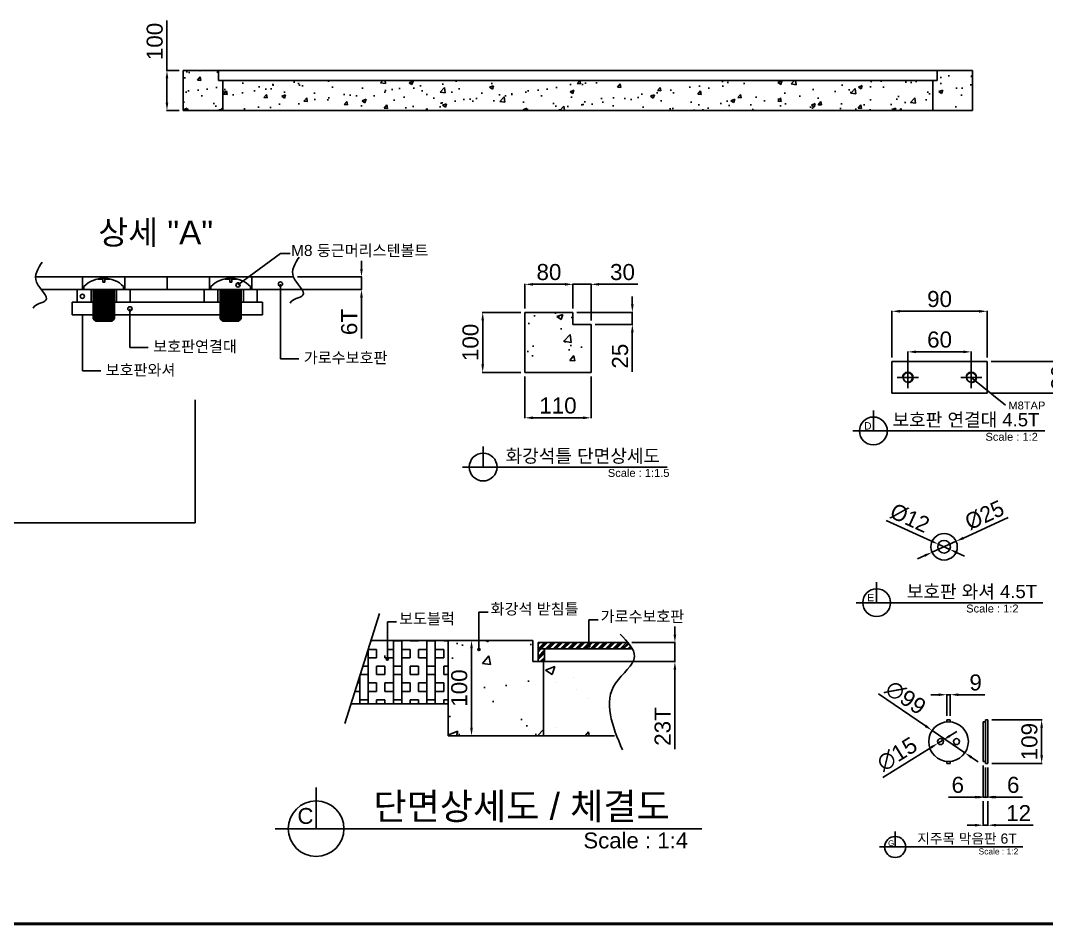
# Model space of a CAD drawing. Header units: millimetres. Extents: x 12320 to 18840, y -49763 to -45153.
# Drawn here: x 14993 to 17553, y -49612 to -47354 of the extents above; entities that cross this region are included whole.
import ezdxf
from ezdxf.enums import TextEntityAlignment as Align

# ---------------------------------------------------------------- set-up
doc = ezdxf.new("R2010")
doc.units = ezdxf.units.MM
doc.layers.add('LAYOUT', color=7, linetype='Continuous')
doc.layers.add('TEXT', color=7, linetype='Continuous')
doc.styles.get("Standard").update_dxf_attribs({"font": 'arial.ttf'})
doc.dimstyles.new('ISO-25', dxfattribs={"dimtxt": 40, "dimasz": 20, "dimexe": 1.25, "dimexo": 10, "dimgap": 10, "dimtad": 1, "dimdec": 0, "dimtxsty": 'Standard', "dimcen": 2.5, "dimclrd": 3, "dimclre": 3, "dimclrt": 3, "dimadec": 0, "dimazin": 0, "dimtfac": 1, "dimtdec": 0, "dimtmove": 0, "dimatfit": 3, "dimfxl": 0, "dimarcsym": 0})
pattern_1 = [(50, (2935.39, -49436.316), (100.20157, -8.7665), [10.4775, -115.2525]), (355, (2935.39, -49436.32), (-19.3839, 105.0813), [8.382, -92.2023]), (100.45144, (2943.74, -49437.05), (80.8177, 96.31476), [8.9045, -97.9496]), (46.1842, (2935.39, -49408.38), (149.0935, -23.1233), [15.7162, -172.8787]), (96.6356, (2947.82, -49410.3), (130.5723, 136.0844), [13.3568, -146.9246]), (351.1842, (2935.4, -49408.38), (130.5723, 136.0844), [12.573, -138.3029]), (21, (2949.36, -49415.36), (83.3879, -56.24586), [10.4775, -115.2525]), (326, (2949.36, -49415.36), (33.9911, 101.3034), [8.382, -92.202]), (71.45144, (2956.31, -49420.05), (117.379, 45.0575), [8.9045, -97.9495]), (37.5, (2935.393, -49436.316), (1.69873, 46.50527), [0, -91.0844, 0, -93.599, 0, -92.55125]), (7.5, (2935.393, -49436.316), (36.75081, 55.09932), [0, -53.3654, 0, -88.9889, 0, -35.27425]), (327.5, (2904.24, -49436.316), (74.57483, -3.15081), [0, -34.925, 0, -108.966, 0, -144.5895]), (317.5, (2890.27, -49436.316), (81.47105, 13.98457), [0, -45.4025, 0, -72.3646, 0, -102.6795])]

# ---------------------------------------------------------------- blocks, each defined once
blk = doc.blocks.new('*D11')
at = {"color": 3, "lineweight": -2, "transparency": 16777216}
for p, q in [((17167.7, -48194.6), (17167.7, -48077.9)), ((17187.7, -48079.2), (17385.3, -48079.2)), ((17405.3, -48194.6), (17405.3, -48077.9))]:
    blk.add_line(p, q, dxfattribs=at)
at = {"color": 3, "transparency": 16777216}
for points in [[(17187.7, -48075.9), (17187.7, -48082.5), (17167.7, -48079.2)], [(17385.3, -48075.9), (17385.3, -48082.5), (17405.3, -48079.2)]]:
    blk.add_solid(points, dxfattribs=at)
at = {"layer": 'Defpoints', "color": 0, "transparency": 16777216}
for p in [(17405.3, -48079.2), (17167.7, -48204.6), (17405.3, -48204.6)]:
    blk.add_point(p, dxfattribs=at)
at = {"color": 3, "transparency": 16777216, "insert": (17286.5, -48048.8), "char_height": 40, "attachment_point": 5}
blk.add_mtext('90', dxfattribs=at)
blk = doc.blocks.new('*D12')
at = {"color": 3, "lineweight": -2, "transparency": 16777216}
for p, q in [((17415.3, -48204.6), (17617.2, -48204.6)), ((17616, -48263.8), (17616, -48224.6)), ((17415.3, -48283.8), (17617.2, -48283.8))]:
    blk.add_line(p, q, dxfattribs=at)
at = {"color": 3, "transparency": 16777216}
for points in [[(17612.6, -48224.6), (17619.3, -48224.6), (17616, -48204.6)], [(17612.6, -48263.8), (17619.3, -48263.8), (17616, -48283.8)]]:
    blk.add_solid(points, dxfattribs=at)
at = {"layer": 'Defpoints', "color": 0, "transparency": 16777216}
for p in [(17405.3, -48204.6), (17616, -48204.6), (17405.3, -48283.8)]:
    blk.add_point(p, dxfattribs=at)
at = {"color": 3, "transparency": 16777216, "insert": (17585.5, -48244.2), "char_height": 40, "attachment_point": 5, "rotation": 90}
blk.add_mtext('30', dxfattribs=at)
blk = doc.blocks.new('*D13')
at = {"color": 3, "lineweight": -2, "transparency": 16777216}
for p, q in [((17458.1, -48593.8), (17346, -48644.9)), ((17267.7, -48680.5), (17327.8, -48653.1)), ((17249.5, -48688.8), (17231.3, -48697.1))]:
    blk.add_line(p, q, dxfattribs=at)
at = {"color": 3, "transparency": 16777216}
for points in [[(17344.6, -48641.8), (17347.4, -48647.9), (17327.8, -48653.1)], [(17248.1, -48685.8), (17250.9, -48691.8), (17267.7, -48680.5)]]:
    blk.add_solid(points, dxfattribs=at)
at = {"layer": 'Defpoints', "color": 0, "transparency": 16777216}
for p in [(17327.8, -48653.1), (17267.7, -48680.5)]:
    blk.add_point(p, dxfattribs=at)
at = {"color": 3, "transparency": 16777216, "insert": (17398.7, -48587.9), "char_height": 40, "attachment_point": 5, "rotation": 24.4839}
blk.add_mtext('{\\fMS PGothic|b0|i0|c129|p34;%%C25}', dxfattribs=at)
blk = doc.blocks.new('*D14')
at = {"color": 3, "lineweight": -2, "transparency": 16777216}
for p, q in [((17152.9, -48601.3), (17265.1, -48652.1)), ((17312.2, -48673.4), (17283.3, -48660.3)), ((17330.4, -48681.6), (17348.6, -48689.8))]:
    blk.add_line(p, q, dxfattribs=at)
at = {"color": 3, "transparency": 16777216}
for points in [[(17266.5, -48649), (17263.7, -48655.1), (17283.3, -48660.3)], [(17331.8, -48678.6), (17329, -48684.6), (17312.2, -48673.4)]]:
    blk.add_solid(points, dxfattribs=at)
at = {"layer": 'Defpoints', "color": 0, "transparency": 16777216}
for p in [(17283.3, -48660.3), (17312.2, -48673.4)]:
    blk.add_point(p, dxfattribs=at)
at = {"color": 3, "transparency": 16777216, "insert": (17212.2, -48595.2), "char_height": 40, "attachment_point": 5, "rotation": 335.6577}
blk.add_mtext('{\\fMS PGothic|b0|i0|c129|p34;%%C12}', dxfattribs=at)
blk = doc.blocks.new('*D15')
at = {"color": 3, "lineweight": -2, "transparency": 16777216}
for p, q in [((17207.3, -48234.2), (17207.3, -48179.2)), ((17227.3, -48180.4), (17345.7, -48180.4)), ((17365.7, -48234.2), (17365.7, -48179.2))]:
    blk.add_line(p, q, dxfattribs=at)
at = {"color": 3, "transparency": 16777216}
for points in [[(17227.3, -48177.1), (17227.3, -48183.8), (17207.3, -48180.4)], [(17345.7, -48177.1), (17345.7, -48183.8), (17365.7, -48180.4)]]:
    blk.add_solid(points, dxfattribs=at)
at = {"layer": 'Defpoints', "color": 0, "transparency": 16777216}
for p in [(17365.7, -48180.4), (17207.3, -48244.2), (17365.7, -48244.2)]:
    blk.add_point(p, dxfattribs=at)
at = {"color": 3, "transparency": 16777216, "insert": (17286.5, -48150), "char_height": 40, "attachment_point": 5}
blk.add_mtext('60', dxfattribs=at)
blk = doc.blocks.new('A$C36924EFD')
for p, q in [((0, 45), (0, -45)), ((0, 45), (6, 45)), ((6, -45), (6, 45)), ((0, -45), (6, -45))]:
    blk.add_line(p, q)
blk = doc.blocks.new('*D41')
at = {"color": 3, "lineweight": -2, "transparency": 16777216}
for p, q in [((15843.6, -47973.3), (15843.6, -47953.3)), ((15683.9, -47993.3), (15844.9, -47993.3)), ((15843.6, -47993.3), (15843.6, -48025)), ((15683.9, -48025), (15844.9, -48025)), ((15843.6, -48045), (15843.6, -48147))]:
    blk.add_line(p, q, dxfattribs=at)
at = {"color": 3, "transparency": 16777216}
for points in [[(15840.3, -47973.3), (15847, -47973.3), (15843.6, -47993.3)], [(15847, -48045), (15840.3, -48045), (15843.6, -48025)]]:
    blk.add_solid(points, dxfattribs=at)
at = {"layer": 'Defpoints', "color": 0, "transparency": 16777216}
for p in [(15673.9, -47993.3), (15673.9, -48025), (15843.6, -48025)]:
    blk.add_point(p, dxfattribs=at)
at = {"color": 3, "transparency": 16777216, "insert": (15813.2, -48106), "char_height": 40, "attachment_point": 5, "rotation": 90}
blk.add_mtext('6T', dxfattribs=at)
blk = doc.blocks.new('A$C5731754A')
at = {"color": 1}
for p, q in [((-11.2, 19.7), (-11.2, 20.5)), ((-1.9, 19.7), (-11.2, 19.7)), ((-1.9, 19.7), (-1.9, 14.1)), ((1.9, 19.7), (1.9, 14.1)), ((1.9, 19.7), (11.2, 19.7)), ((11.2, 19.7), (11.2, 20.5)), ((-37.5, 0), (-37.5, 5.7)), ((-37.5, 0), (37.5, 0)), ((-20, 0), (-20, -55)), ((-20, 0), (20, 0)), ((-1.9, 14.1), (1.9, 14.1)), ((20, -55), (20, 0)), ((37.5, 0), (37.5, 5.7)), ((-20, -2.5), (20, -2.5)), ((-20, -5), (20, -5)), ((-20, -7.5), (20, -7.5)), ((-20, -7.5), (20, -7.5)), ((-20, -10), (20, -10)), ((-20, -12.5), (20, -12.5)), ((-20, -12.5), (20, -12.5)), ((-20, -15), (20, -15)), ((-20, -17.5), (20, -17.5)), ((-20, -17.5), (20, -17.5)), ((-20, -20), (20, -20)), ((-20, -22.5), (20, -22.5)), ((-20, -22.5), (20, -22.5)), ((-20, -25), (20, -25)), ((-20, -27.5), (20, -27.5)), ((-20, -27.5), (20, -27.5)), ((-20, -30), (20, -30)), ((-20, -32.5), (20, -32.5)), ((-20, -35), (20, -35)), ((-20, -37.5), (20, -37.5)), ((-20, -40), (20, -40)), ((-20, -42.5), (20, -42.5)), ((-20, -45), (20, -45)), ((-20, -47.5), (20, -47.5)), ((-20, -50), (20, -50)), ((-20, -52.5), (20, -52.5)), ((-15, -60), (-20, -55)), ((-20, -55), (20, -55)), ((-17.5, -57.5), (17.5, -57.5)), ((20, -55), (15, -60)), ((-15, -60), (15, -60))]:
    blk.add_line(p, q, dxfattribs=at)
blk.add_arc((0, -30.4), 52, 43.8928, 136.1072, dxfattribs=at)
blk = doc.blocks.new('*D35')
at = {"color": 3, "lineweight": -2, "transparency": 16777216}
for p, q in [((16625.9, -48885.8), (16625.9, -48865.8)), ((16518.6, -48905.8), (16627.1, -48905.8)), ((16625.9, -48953.3), (16625.9, -48905.8)), ((16529.3, -48953.3), (16627.1, -48953.3)), ((16625.9, -48973.3), (16625.9, -49171.9))]:
    blk.add_line(p, q, dxfattribs=at)
at = {"color": 3, "transparency": 16777216}
for points in [[(16622.5, -48885.8), (16629.2, -48885.8), (16625.9, -48905.8)], [(16629.2, -48973.3), (16622.5, -48973.3), (16625.9, -48953.3)]]:
    blk.add_solid(points, dxfattribs=at)
at = {"layer": 'Defpoints', "color": 0, "transparency": 16777216}
for p in [(16508.6, -48905.8), (16625.9, -48905.8), (16519.3, -48953.3)]:
    blk.add_point(p, dxfattribs=at)
at = {"color": 3, "transparency": 16777216, "insert": (16595.4, -49115.2), "char_height": 40, "attachment_point": 5, "rotation": 90}
blk.add_mtext('23T', dxfattribs=at)
blk = doc.blocks.new('*D16')
at = {"color": 3, "lineweight": -2, "transparency": 16777216}
for p, q in [((16070.2, -48900.5), (16119.5, -48900.5)), ((16118.3, -49118.1), (16118.3, -48920.5)), ((16070.2, -49138.1), (16119.5, -49138.1))]:
    blk.add_line(p, q, dxfattribs=at)
at = {"color": 3, "transparency": 16777216}
for points in [[(16114.9, -48920.5), (16121.6, -48920.5), (16118.3, -48900.5)], [(16114.9, -49118.1), (16121.6, -49118.1), (16118.3, -49138.1)]]:
    blk.add_solid(points, dxfattribs=at)
at = {"layer": 'Defpoints', "color": 0, "transparency": 16777216}
for p in [(16060.2, -48900.5), (16118.3, -48900.5), (16060.2, -49138.1)]:
    blk.add_point(p, dxfattribs=at)
at = {"color": 3, "transparency": 16777216, "insert": (16087.8, -49019.3), "char_height": 40, "attachment_point": 5, "rotation": 90}
blk.add_mtext('100', dxfattribs=at)
blk = doc.blocks.new('*D21')
at = {"color": 3, "lineweight": -2, "transparency": 16777216}
for p, q in [((15358.1, -47478.3), (15358.1, -47353.8)), ((15388.5, -47478.3), (15356.9, -47478.3)), ((15358.1, -47558.3), (15358.1, -47498.3)), ((15388.5, -47578.3), (15356.9, -47578.3))]:
    blk.add_line(p, q, dxfattribs=at)
at = {"color": 3, "transparency": 16777216}
for points in [[(15354.8, -47498.3), (15361.5, -47498.3), (15358.1, -47478.3)], [(15354.8, -47558.3), (15361.5, -47558.3), (15358.1, -47578.3)]]:
    blk.add_solid(points, dxfattribs=at)
at = {"layer": 'Defpoints', "color": 0, "transparency": 16777216}
for p in [(15358.1, -47478.3), (15398.5, -47478.3), (15398.5, -47578.3)]:
    blk.add_point(p, dxfattribs=at)
at = {"color": 3, "transparency": 16777216, "insert": (15327.7, -47406), "char_height": 40, "attachment_point": 5, "rotation": 90}
blk.add_mtext('100', dxfattribs=at)
blk = doc.blocks.new('*D24')
at = {"color": 3, "lineweight": -2, "transparency": 16777216}
for p, q in [((16880.3, -24788.6), (16997.3, -24868.4)), ((17095.6, -24935.4), (17013.8, -24879.6)), ((17112.1, -24946.7), (17128.6, -24958))]:
    blk.add_line(p, q, dxfattribs=at)
at = {"color": 3, "transparency": 16777216}
for points in [[(16999.2, -24865.6), (16995.4, -24871.1), (17013.8, -24879.6)], [(17114, -24944), (17110.2, -24949.5), (17095.6, -24935.4)]]:
    blk.add_solid(points, dxfattribs=at)
at = {"layer": 'Defpoints', "color": 0, "transparency": 16777216}
for p in [(17013.8, -24879.6), (17095.6, -24935.4)]:
    blk.add_point(p, dxfattribs=at)
at = {"color": 3, "transparency": 16777216, "insert": (16947.7, -24797.7), "char_height": 40, "attachment_point": 5, "rotation": 325.6971}
blk.add_mtext('∅99', dxfattribs=at)
blk = doc.blocks.new('*D25')
at = {"color": 3, "lineweight": -2, "transparency": 16777216}
for p, q in [((17058.1, -24893.1), (17075.1, -24882.5)), ((17041.1, -24903.6), (17028.3, -24911.5)), ((16890.7, -24996.7), (17011.3, -24922))]:
    blk.add_line(p, q, dxfattribs=at)
at = {"color": 3, "transparency": 16777216}
for points in [[(17056.3, -24890.2), (17059.8, -24895.9), (17041.1, -24903.6)], [(17009.6, -24919.2), (17013.1, -24924.8), (17028.3, -24911.5)]]:
    blk.add_solid(points, dxfattribs=at)
at = {"layer": 'Defpoints', "color": 0, "transparency": 16777216}
for p in [(17028.3, -24911.5), (17041.1, -24903.6)]:
    blk.add_point(p, dxfattribs=at)
at = {"color": 3, "transparency": 16777216, "insert": (16926.5, -24938.8), "char_height": 40, "attachment_point": 5, "rotation": 31.7725}
blk.add_mtext('∅15', dxfattribs=at)
blk = doc.blocks.new('*D26')
at = {"color": 3, "lineweight": -2, "transparency": 16777216}
for p, q in [((17030.2, -24790.5), (17010.2, -24790.5)), ((17050.2, -24843), (17050.2, -24789.2)), ((17050.2, -24790.5), (17059.2, -24790.5)), ((17059.2, -24843), (17059.2, -24789.2)), ((17079.2, -24790.5), (17145.5, -24790.5))]:
    blk.add_line(p, q, dxfattribs=at)
at = {"color": 3, "transparency": 16777216}
for points in [[(17030.2, -24787.2), (17030.2, -24793.8), (17050.2, -24790.5)], [(17079.2, -24787.2), (17079.2, -24793.8), (17059.2, -24790.5)]]:
    blk.add_solid(points, dxfattribs=at)
at = {"layer": 'Defpoints', "color": 0, "transparency": 16777216}
for p in [(17059.2, -24790.5), (17050.2, -24853), (17059.2, -24853)]:
    blk.add_point(p, dxfattribs=at)
at = {"color": 3, "transparency": 16777216, "insert": (17122.4, -24760.1), "char_height": 40, "attachment_point": 5}
blk.add_mtext('9', dxfattribs=at)
blk = doc.blocks.new('*D27')
at = {"color": 3, "lineweight": -2, "transparency": 16777216}
for p, q in [((17163.1, -24853), (17288.5, -24853)), ((17287.2, -24873), (17287.2, -24942)), ((17163.1, -24962), (17288.5, -24962))]:
    blk.add_line(p, q, dxfattribs=at)
at = {"color": 3, "transparency": 16777216}
for points in [[(17283.9, -24873), (17290.5, -24873), (17287.2, -24853)], [(17283.9, -24942), (17290.5, -24942), (17287.2, -24962)]]:
    blk.add_solid(points, dxfattribs=at)
at = {"layer": 'Defpoints', "color": 0, "transparency": 16777216}
for p in [(17153.1, -24853), (17153.1, -24962), (17287.2, -24962)]:
    blk.add_point(p, dxfattribs=at)
at = {"color": 3, "transparency": 16777216, "insert": (17256.8, -24907.5), "char_height": 40, "attachment_point": 5, "rotation": 90}
blk.add_mtext('109', dxfattribs=at)
blk = doc.blocks.new('*D28')
at = {"color": 3, "lineweight": -2, "transparency": 16777216}
for p, q in [((17147.1, -24972), (17147.1, -25047.3)), ((17153.1, -24972), (17153.1, -25047.3)), ((17127.1, -25046), (17107.1, -25046)), ((17147.1, -25046), (17153.1, -25046)), ((17173.1, -25046), (17239.5, -25046))]:
    blk.add_line(p, q, dxfattribs=at)
at = {"color": 3, "transparency": 16777216}
for points in [[(17127.1, -25042.7), (17127.1, -25049.3), (17147.1, -25046)], [(17173.1, -25042.7), (17173.1, -25049.3), (17153.1, -25046)]]:
    blk.add_solid(points, dxfattribs=at)
at = {"layer": 'Defpoints', "color": 0, "transparency": 16777216}
for p in [(17147.1, -24962), (17153.1, -24962), (17153.1, -25046)]:
    blk.add_point(p, dxfattribs=at)
at = {"color": 3, "transparency": 16777216, "insert": (17216.3, -25015.6), "char_height": 40, "attachment_point": 5}
blk.add_mtext('6', dxfattribs=at)
blk = doc.blocks.new('*D29')
at = {"color": 3, "lineweight": -2, "transparency": 16777216}
for p, q in [((17141.1, -24967), (17141.1, -25047.3)), ((17147.1, -24972), (17147.1, -25047.3)), ((17121.1, -25046), (17054.7, -25046)), ((17147.1, -25046), (17141.1, -25046)), ((17167.1, -25046), (17187.1, -25046))]:
    blk.add_line(p, q, dxfattribs=at)
at = {"color": 3, "transparency": 16777216}
for points in [[(17121.1, -25042.7), (17121.1, -25049.3), (17141.1, -25046)], [(17167.1, -25042.7), (17167.1, -25049.3), (17147.1, -25046)]]:
    blk.add_solid(points, dxfattribs=at)
at = {"layer": 'Defpoints', "color": 0, "transparency": 16777216}
for p in [(17141.1, -24957), (17147.1, -24962), (17141.1, -25046)]:
    blk.add_point(p, dxfattribs=at)
at = {"color": 3, "transparency": 16777216, "insert": (17077.9, -25015.6), "char_height": 40, "attachment_point": 5}
blk.add_mtext('6', dxfattribs=at)
blk = doc.blocks.new('*D30')
at = {"color": 3, "lineweight": -2, "transparency": 16777216}
for p, q in [((17141.1, -25056), (17141.1, -25117.3)), ((17153.1, -25056), (17153.1, -25117.3)), ((17121.1, -25116), (17101.1, -25116)), ((17141.1, -25116), (17153.1, -25116)), ((17173.1, -25116), (17266.2, -25116))]:
    blk.add_line(p, q, dxfattribs=at)
at = {"color": 3, "transparency": 16777216}
for points in [[(17121.1, -25112.7), (17121.1, -25119.3), (17141.1, -25116)], [(17173.1, -25112.7), (17173.1, -25119.3), (17153.1, -25116)]]:
    blk.add_solid(points, dxfattribs=at)
at = {"layer": 'Defpoints', "color": 0, "transparency": 16777216}
for p in [(17141.1, -25046), (17153.1, -25046), (17153.1, -25116)]:
    blk.add_point(p, dxfattribs=at)
at = {"color": 3, "transparency": 16777216, "insert": (17229.7, -25085.9), "char_height": 40, "attachment_point": 5}
blk.add_mtext('12', dxfattribs=at)
blk = doc.blocks.new('*D36')
at = {"color": 3, "lineweight": -2, "transparency": 16777216}
for p, q in [((-175, 264.3), (-271.6, 264.3)), ((-270.3, 134.3), (-270.3, 244.3)), ((-175, 114.3), (-271.6, 114.3))]:
    blk.add_line(p, q, dxfattribs=at)
at = {"color": 3, "transparency": 16777216}
for points in [[(-267, 244.3), (-273.6, 244.3), (-270.3, 264.3)], [(-273.6, 134.3), (-267, 134.3), (-270.3, 114.3)]]:
    blk.add_solid(points, dxfattribs=at)
at = {"layer": 'Defpoints', "color": 0, "transparency": 16777216}
for p in [(-270.3, 264.3), (-165, 264.3), (-165, 114.3)]:
    blk.add_point(p, dxfattribs=at)
at = {"color": 3, "transparency": 16777216, "insert": (-300.7, 189.3), "char_height": 40, "attachment_point": 5, "rotation": 90}
blk.add_mtext('100', dxfattribs=at)
blk = doc.blocks.new('*D37')
at = {"color": 3, "lineweight": -2, "transparency": 16777216}
for p, q in [((-165, 104.3), (-165, 0)), ((0, 104.3), (0, 0)), ((-145, 1.2), (-20, 1.2))]:
    blk.add_line(p, q, dxfattribs=at)
at = {"color": 3, "transparency": 16777216}
for points in [[(-145, 4.6), (-145, -2.1), (-165, 1.2)], [(-20, -2.1), (-20, 4.6), (0, 1.2)]]:
    blk.add_solid(points, dxfattribs=at)
at = {"layer": 'Defpoints', "color": 0, "transparency": 16777216}
for p in [(-165, 114.3), (0, 114.3), (0, 1.2)]:
    blk.add_point(p, dxfattribs=at)
at = {"color": 3, "transparency": 16777216, "insert": (-82.5, 31.7), "char_height": 40, "attachment_point": 5}
blk.add_mtext('110', dxfattribs=at)
blk = doc.blocks.new('*D38')
at = {"color": 3, "lineweight": -2, "transparency": 16777216}
for p, q in [((-165, 274.3), (-165, 335.5)), ((-145, 334.3), (-65, 334.3)), ((-45, 274.3), (-45, 335.5))]:
    blk.add_line(p, q, dxfattribs=at)
at = {"color": 3, "transparency": 16777216}
for points in [[(-145, 337.6), (-145, 330.9), (-165, 334.3)], [(-65, 330.9), (-65, 337.6), (-45, 334.3)]]:
    blk.add_solid(points, dxfattribs=at)
at = {"layer": 'Defpoints', "color": 0, "transparency": 16777216}
for p in [(-45, 334.3), (-165, 264.3), (-45, 264.3)]:
    blk.add_point(p, dxfattribs=at)
at = {"color": 3, "transparency": 16777216, "insert": (-105, 364.7), "char_height": 40, "attachment_point": 5}
blk.add_mtext('80', dxfattribs=at)
blk = doc.blocks.new('*D39')
at = {"color": 3, "lineweight": -2, "transparency": 16777216}
for p, q in [((-65, 334.3), (-85, 334.3)), ((-45, 274.3), (-45, 335.5)), ((-45, 334.3), (0, 334.3)), ((0, 244.3), (0, 335.5)), ((20, 334.3), (117.1, 334.3))]:
    blk.add_line(p, q, dxfattribs=at)
at = {"color": 3, "transparency": 16777216}
for points in [[(-65, 330.9), (-65, 337.6), (-45, 334.3)], [(20, 337.6), (20, 330.9), (0, 334.3)]]:
    blk.add_solid(points, dxfattribs=at)
at = {"layer": 'Defpoints', "color": 0, "transparency": 16777216}
for p in [(0, 334.3), (-45, 264.3), (0, 234.3)]:
    blk.add_point(p, dxfattribs=at)
at = {"color": 3, "transparency": 16777216, "insert": (78.6, 364.7), "char_height": 40, "attachment_point": 5}
blk.add_mtext('30', dxfattribs=at)
blk = doc.blocks.new('*D40')
at = {"color": 3, "lineweight": -2, "transparency": 16777216}
for p, q in [((103.1, 284.3), (103.1, 304.3)), ((-35, 264.3), (104.4, 264.3)), ((103.1, 264.3), (103.1, 234.3)), ((10, 234.3), (104.4, 234.3)), ((103.1, 214.3), (103.1, 116))]:
    blk.add_line(p, q, dxfattribs=at)
at = {"color": 3, "transparency": 16777216}
for points in [[(99.8, 284.3), (106.5, 284.3), (103.1, 264.3)], [(106.5, 214.3), (99.8, 214.3), (103.1, 234.3)]]:
    blk.add_solid(points, dxfattribs=at)
at = {"layer": 'Defpoints', "color": 0, "transparency": 16777216}
for p in [(-45, 264.3), (0, 234.3), (103.1, 234.3)]:
    blk.add_point(p, dxfattribs=at)
at = {"color": 3, "transparency": 16777216, "insert": (72.7, 155.1), "char_height": 40, "attachment_point": 5, "rotation": 90}
blk.add_mtext('25', dxfattribs=at)
blk = doc.blocks.new('A$C2C0F6B7D')
for p, q in [((0, 109), (-9, 109)), ((-9, 103.8), (-9, 109)), ((0, 103.8), (0, 109)), ((81.9, 104), (87.9, 104)), ((81.9, 104), (81.9, 5)), ((87.9, 109), (93.9, 109)), ((87.9, 109), (87.9, 0)), ((93.9, 109), (93.9, 0)), ((-9, 0), (-9, 5.2)), ((0, 0), (-9, 0)), ((0, 0), (0, 5.2)), ((81.9, 5), (87.9, 5)), ((87.9, 0), (93.9, 0)), ((-137.7, -208.4), (-137.7, -169.6)), ((181.4, -208.4), (-176.5, -208.4))]:
    blk.add_line(p, q)
for centre, radius in [((-4.5, 54.5), 49.5), ((-24.5, 54.5), 7.5), ((15.5, 54.5), 7.5), ((-137.7, -208.4), 26.3)]:
    blk.add_circle(centre, radius)
blk.add_text('G', height=14).set_placement((-155.4, -205.8))
at = {"layer": 'TEXT'}
blk.add_text('지주목 막음판 6T', height=25, dxfattribs=at).set_placement((41.8, -199.8), align=Align.CENTER)
blk.add_text('Scale : 1:2', height=15, dxfattribs=at).set_placement((70.6, -227))
for p1, p2, picture, middle in [((36.4, 26.6), (-45.4, 82.4), '*D24', (-111.5, 164.3)), ((-18.1, 58.4), (-30.9, 50.6), '*D25', (-132.7, 23.3))]:
    dim = blk.add_diameter_dim_2p(p1=p1, p2=p2, dimstyle='ISO-25')
    dim.commit()
    dim.dimension.update_dxf_attribs({"geometry": picture, "text_midpoint": middle, "insert": (-17059.2, 24962)})
for base, p1, p2, picture, middle in [((0, 171.5), (-9, 109), (0, 109), '*D26', (63.2, 202)), ((81.9, -84), (87.9, 0), (81.9, 5), '*D29', (18.7, -53.5)), ((93.9, -84), (87.9, 0), (93.9, 0), '*D28', (157.1, -53.5)), ((93.9, -154), (81.9, -84), (93.9, -84), '*D30', (170.5, -123.9))]:
    dim = blk.add_linear_dim(base=base, p1=p1, p2=p2, dimstyle='ISO-25')
    dim.commit()
    dim.dimension.update_dxf_attribs({"geometry": picture, "text_midpoint": middle, "insert": (-17059.2, 24962)})
dim = blk.add_linear_dim(base=(228, 0), p1=(93.9, 109), p2=(93.9, 0), angle=90, dimstyle='ISO-25')
dim.commit()
dim.dimension.update_dxf_attribs({"geometry": '*D27', "text_midpoint": (197.6, 54.5), "insert": (-17059.2, 24962)})
blk = doc.blocks.new('A$C57602617')
h = blk.add_hatch()
h.set_pattern_fill('AR-CONC', color=256, scale=0.825)
h.set_pattern_definition([(50, (-20131.66, -2672.8), (150.30235, -13.14975), [15.7163, -172.8787]), (355, (-20131.66, -2672.8), (-29.0758, 157.6219), [12.573, -138.3035]), (100.45144, (-20119.13, -2673.9), (121.2265, 144.4721), [13.3568, -146.9245]), (46.1842, (-20131.66, -2630.9), (223.6402, -34.685), [23.5744, -259.318]), (96.6356, (-20113.02, -2633.78), (195.8584, 204.1266), [20.0351, -220.387]), (351.1842, (-20131.66, -2630.9), (195.8584, 204.1266), [18.8595, -207.4543]), (21, (-20110.7, -2641.37), (125.0819, -84.3688), [15.7163, -172.8787]), (326, (-20110.7, -2641.37), (50.9867, 151.9551), [12.573, -138.303]), (71.45144, (-20100.28, -2648.4), (176.0685, 67.5863), [13.3568, -146.9242]), (37.5, (-20131.66, -2672.803), (2.5481, 69.7579), [0, -136.6266, 0, -140.3985, 0, -138.82688]), (7.5, (-20131.66, -2672.8), (55.12622, 82.64897), [0, -80.0481, 0, -133.48335, 0, -52.91137]), (327.5, (-20178.39, -2672.803), (111.86224, -4.72621), [0, -52.3875, 0, -163.449, 0, -216.88425]), (317.5, (-20199.34, -2672.8), (122.20657, 20.97686), [0, -68.10375, 0, -108.5469, 0, -154.01925])])
h.paths.add_polyline_path([(-16.5, 114.3), (-16.5, 231.3), (-33, 231.3), (-33, 264.3), (-165, 264.3), (-165, 114.3)])
for p, q in [((-165, 264.3), (-165, 114.3)), ((-165, 264.3), (-45, 264.3)), ((-45, 264.3), (-45, 234.3)), ((-45, 234.3), (0, 234.3)), ((0, 234.3), (0, 114.3)), ((-165, 114.3), (0, 114.3)), ((-269.2, -121.7), (-269.2, -70.5)), ((189.9, -121.7), (-320.4, -121.7))]:
    blk.add_line(p, q)
blk.add_circle((-269.2, -121.7), 34.7)
at = {"layer": 'TEXT'}
blk.add_text('화강석틀 단면상세도', height=33, dxfattribs=at).set_placement((-20.4, -110.3), align=Align.CENTER)
blk.add_text('Scale : 1:1.5', height=19.8, dxfattribs=at).set_placement((42.1, -146.2))
for base, p1, p2, text, picture, middle in [((-45, 334.3), (-165, 264.3), (-45, 264.3), '80', '*D38', (-105, 364.7)), ((0, 334.3), (-45, 264.3), (0, 234.3), '30', '*D39', (78.6, 364.7)), ((0, 1.2), (-165, 114.3), (0, 114.3), '110', '*D37', (-82.5, 31.7))]:
    dim = blk.add_linear_dim(base=base, p1=p1, p2=p2, text=text, dimstyle='ISO-25')
    dim.commit()
    dim.dimension.update_dxf_attribs({"geometry": picture, "text_midpoint": middle})
dim = blk.add_linear_dim(base=(103.1, 234.3), p1=(-45, 264.3), p2=(0, 234.3), angle=90, text='25', dimstyle='ISO-25', override={"dimtxsty": 'Standard'})
dim.commit()
dim.dimension.update_dxf_attribs({"geometry": '*D40', "text_midpoint": (72.7, 155.1)})
dim = blk.add_linear_dim(base=(-270.3, 264.3), p1=(-165, 114.3), p2=(-165, 264.3), angle=90, text='100', dimstyle='ISO-25')
dim.commit()
dim.dimension.update_dxf_attribs({"geometry": '*D36', "text_midpoint": (-300.7, 189.3)})

msp = doc.modelspace()

# ---------------------------------------------------------------- hatches: boundary and pattern name
h = msp.add_hatch()
h.set_pattern_fill('AR-CONC', color=256, scale=0.55)
h.set_pattern_definition([(50, (2087.39, -49436.316), (100.20157, -8.7665), [10.4775, -115.2525]), (355, (2087.39, -49436.32), (-19.3839, 105.0813), [8.382, -92.2023]), (100.45144, (2095.74, -49437.05), (80.8177, 96.31476), [8.9045, -97.9496]), (46.1842, (2087.39, -49408.38), (149.0935, -23.1233), [15.7162, -172.8787]), (96.6356, (2099.82, -49410.3), (130.5723, 136.0844), [13.3568, -146.9246]), (351.1842, (2087.4, -49408.38), (130.5723, 136.0844), [12.573, -138.3029]), (21, (2101.36, -49415.36), (83.3879, -56.24586), [10.4775, -115.2525]), (326, (2101.36, -49415.36), (33.9911, 101.3034), [8.382, -92.202]), (71.45144, (2108.31, -49420.05), (117.379, 45.0575), [8.9045, -97.9495]), (37.5, (2087.393, -49436.316), (1.69873, 46.50527), [0, -91.0844, 0, -93.599, 0, -92.55125]), (7.5, (2087.393, -49436.316), (36.75081, 55.09932), [0, -53.3654, 0, -88.9889, 0, -35.27425]), (327.5, (2056.24, -49436.316), (74.57483, -3.15081), [0, -34.925, 0, -108.966, 0, -144.5895]), (317.5, (2042.27, -49436.316), (81.47105, 13.98457), [0, -45.4025, 0, -72.3646, 0, -102.6795])])
h.paths.add_polyline_path([(15497.5, -47578.3), (15497.5, -47500.3), (15486.5, -47500.3), (15486.5, -47478.3), (15398.5, -47478.3), (15398.5, -47578.3)])
h = msp.add_hatch()
h.set_pattern_fill('AR-CONC', color=256, scale=0.55)
h.set_pattern_definition(pattern_1)
h.paths.add_polyline_path([(17269.5, -47503.3), (17269.5, -47578.3), (17368.5, -47578.3), (17368.5, -47478.3), (17280.5, -47478.3), (17280.5, -47503.3)])
h = msp.add_hatch()
h.set_pattern_fill('AR-CONC', color=256, scale=0.55)
h.set_pattern_definition(pattern_1)
h.paths.add_polyline_path([(15497.5, -47503.3), (15497.5, -47578.3), (17269.5, -47578.3), (17269.5, -47503.3)])
h = msp.add_hatch()
h.set_pattern_fill('BOX', color=256, scale=3.3)
h.set_pattern_definition([(90, (8044.02, -49362.87), (-83.82, 5e-15), []), (90, (8064.97, -49362.87), (-83.82, 5e-15), []), (0, (8044.02, -49362.87), (0, 83.82), [-20.955, 20.955]), (0, (8044.02, -49341.92), (0, 83.82), [-20.955, 20.955]), (0, (8044.02, -49320.96), (0, 83.82), [20.955, -20.955]), (0, (8044.02, -49300.01), (0, 83.82), [20.955, -20.955]), (90, (8085.93, -49362.87), (-83.82, 5e-15), [20.955, -20.955]), (90, (8106.88, -49362.87), (-83.82, 5e-15), [20.955, -20.955])])
h.paths.add_polyline_path([(16060.2, -49058.9), (16060.2, -48900.5), (15908.3, -48900.5), (15908.3, -48950, -1), (15908.3, -48944.6), (15867.4, -48900.5), (15817.2, -49058.9)])
h = msp.add_hatch()
h.set_pattern_fill('AR-CONC', color=256, scale=1.32)
h.set_pattern_definition([(50, (-15886.48, -53599.86), (240.4838, -21.0396), [25.146, -276.606]), (355, (-15886.48, -53599.86), (-46.5213, 252.195), [20.1168, -221.2856]), (100.45144, (-15866.44, -53601.61), (193.9624, 231.1554), [21.3708, -235.0791]), (46.1842, (-15886.48, -53532.8), (357.8243, -55.496), [37.719, -414.909]), (96.6356, (-15856.66, -53537.43), (313.3735, 326.6025), [32.0562, -352.619]), (351.1842, (-15886.48, -53532.8), (313.3735, 326.6025), [30.175, -331.927]), (21, (-15852.95, -53549.57), (200.131, -134.9901), [25.146, -276.606]), (326, (-15852.95, -53549.57), (81.5787, 243.1281), [20.1168, -221.2848]), (71.45144, (-15836.27, -53560.82), (281.7097, 108.138), [21.3708, -235.0787]), (37.5, (-15886.48, -53599.86), (4.07696, 111.61265), [0, -218.60256, 0, -224.6376, 0, -222.123]), (7.5, (-15886.48, -53599.86), (88.20195, 132.23836), [0, -128.07696, 0, -213.57336, 0, -84.6582]), (327.5, (-15961.24, -53599.86), (178.97959, -7.56194), [0, -83.82, 0, -261.5184, 0, -347.0148]), (317.5, (-15994.77, -53599.86), (195.5305, 33.563), [0, -108.966, 0, -173.675, 0, -246.4308])])
h.paths.add_polyline_path([(16297.8, -49138.1), (16297.8, -48953.3), (16271.4, -48953.3), (16271.4, -48900.5), (16060.2, -48900.5), (16060.2, -49138.1)])

# ---------------------------------------------------------------- linework, layer by layer
for p, q in [((15398.5, -47478.3), (15398.5, -47578.3)), ((15398.5, -47478.3), (15486.5, -47478.3)), ((15486.5, -47478.3), (15486.5, -47503.3)), ((17368.5, -47478.3), (15486.5, -47478.3)), ((17368.5, -47478.3), (17280.5, -47478.3)), ((17280.5, -47478.3), (17280.5, -47503.3)), ((17368.5, -47478.3), (17368.5, -47578.3)), ((15486.5, -47503.3), (17280.5, -47503.3)), ((15497.5, -47503.3), (15497.5, -47578.3)), ((15497.5, -47503.3), (17269.5, -47503.3)), ((17280.5, -47503.3), (17269.5, -47503.3)), ((17269.5, -47503.3), (17269.5, -47578.3)), ((15398.5, -47578.3), (15497.5, -47578.3)), ((15497.5, -47578.3), (17269.5, -47578.3)), ((17368.5, -47578.3), (17269.5, -47578.3)), ((15535.4, -48013.3), (15641.9, -47934.8)), ((15641.9, -47934.8), (15665.9, -47934.8)), ((15673.9, -47993.3), (15030.4, -47993.3)), ((15358.8, -47993.3), (15358.8, -48025)), ((15641.4, -48011.3), (15641.4, -48197.6)), ((15695.3, -48025), (15044.6, -48025)), ((15134.4, -48056.6), (15134.4, -48025)), ((15266.4, -48056.6), (15266.4, -48025)), ((15451.2, -48056.6), (15451.2, -48025)), ((15583.2, -48056.6), (15583.2, -48025)), ((15266.4, -48056.6), (15134.4, -48056.6)), ((15583.2, -48056.6), (15451.2, -48056.6)), ((15146.9, -48228), (15146.9, -48088.3)), ((15265.6, -48073), (15265.6, -48169.4)), ((15265.6, -48169.4), (15311.5, -48169.4)), ((15641.4, -48197.6), (15687.3, -48197.6)), ((17167.7, -48204.6), (17167.7, -48283.8)), ((17167.7, -48204.6), (17405.3, -48204.6)), ((17405.3, -48204.6), (17405.3, -48283.8)), ((15146.9, -48228), (15192.8, -48228)), ((17365.7, -48244.2), (17451, -48313.8)), ((17167.7, -48283.8), (17405.3, -48283.8)), ((15428.2, -48606.9), (15428.2, -48300.2)), ((17121.3, -48377.7), (17121.3, -48326.5)), ((17548.9, -48377.7), (17070.1, -48377.7)), ((14918.7, -48606.9), (15428.2, -48606.9)), ((17129.4, -48806.2), (17129.4, -48755)), ((17544.4, -48806.2), (17078.2, -48806.2)), ((15801.9, -49107.4), (15888.8, -48833)), ((16136.8, -48923), (16136.8, -48829.9)), ((16136.8, -48829.9), (16159.8, -48829.9)), ((15908.3, -48947.3), (15908.3, -48854.2)), ((15908.3, -48854.2), (15931.3, -48854.2)), ((16411.3, -48914.8), (16411.3, -48848.7)), ((16411.3, -48848.7), (16434.2, -48848.7)), ((16060.2, -48900.5), (15867.4, -48900.5)), ((16060.2, -48900.5), (16060.2, -49058.9)), ((16060.2, -48900.5), (16060.2, -49138.1)), ((16060.2, -48900.5), (16271.4, -48900.5)), ((16271.4, -48900.5), (16271.4, -48953.3)), ((16271.4, -48953.3), (16297.8, -48953.3)), ((16271.4, -48953.3), (16559.4, -48953.3)), ((16297.8, -48953.3), (16297.8, -49138.1)), ((16060.2, -49058.9), (15817.2, -49058.9)), ((16060.2, -49138.1), (16297.8, -49138.1)), ((16297.8, -49138.1), (16475.5, -49138.1)), ((15730.4, -49370.1), (15730.4, -49267.7)), ((16693.2, -49370.1), (15628, -49370.1))]:
    msp.add_line(p, q)
at = {"color": 2}
for p, q in [((15147.6, -47993.3), (15147.6, -48025)), ((15253.2, -47993.3), (15253.2, -48025)), ((15464.4, -47993.3), (15464.4, -48025)), ((15570, -47993.3), (15570, -48025)), ((15168.7, -48056.6), (15168.7, -48025)), ((15232.1, -48056.6), (15232.1, -48025)), ((15485.5, -48056.6), (15485.5, -48025)), ((15548.9, -48056.6), (15548.9, -48025)), ((15176.6, -48056.6), (15176.6, -48088.3)), ((15224.1, -48056.6), (15224.1, -48088.3)), ((15493.4, -48056.6), (15493.4, -48088.3)), ((15540.9, -48056.6), (15540.9, -48088.3)), ((16284.6, -48905.8), (16284.6, -48953.3)), ((16508.6, -48905.8), (16284.6, -48905.8)), ((16519.6, -48921.7), (16284.6, -48921.7)), ((16300.4, -48921.7), (16300.4, -48953.3)), ((16519.3, -48953.3), (16284.6, -48953.3))]:
    msp.add_line(p, q, dxfattribs=at)
at = {"color": 4}
for p, q in [((15174, -48056.6), (15174, -48088.3)), ((15226.8, -48056.6), (15226.8, -48088.3)), ((15490.8, -48056.6), (15490.8, -48088.3)), ((15543.6, -48056.6), (15543.6, -48088.3))]:
    msp.add_line(p, q, dxfattribs=at)
at = {"color": 1}
for p, q in [((17207.3, -48270.6), (17207.3, -48217.8)), ((17365.7, -48270.6), (17365.7, -48217.8)), ((17180.9, -48244.2), (17233.7, -48244.2)), ((17339.3, -48244.2), (17392.1, -48244.2))]:
    msp.add_line(p, q, dxfattribs=at)
at = {"color": 2, "linetype": 'Continuous'}
for p, q in [((16284.6, -48921.4), (16300.1, -48905.8)), ((16284.6, -48906.7), (16285.4, -48905.8)), ((16284.6, -48910.6), (16289.4, -48905.8)), ((16288.3, -48921.6), (16304.1, -48905.8)), ((16292.2, -48921.6), (16308.1, -48905.8)), ((16303, -48921.7), (16318.8, -48905.8)), ((16306.9, -48921.6), (16322.8, -48905.8)), ((16310.9, -48921.7), (16326.7, -48905.8)), ((16321.7, -48921.6), (16337.5, -48905.8)), ((16325.6, -48921.6), (16341.4, -48905.8)), ((16329.6, -48921.6), (16345.4, -48905.8)), ((16340.3, -48921.6), (16356.2, -48905.8)), ((16344.3, -48921.7), (16360.1, -48905.8)), ((16348.2, -48921.6), (16364.1, -48905.8)), ((16359, -48921.6), (16374.8, -48905.8)), ((16363, -48921.6), (16378.8, -48905.8)), ((16366.9, -48921.6), (16382.7, -48905.8)), ((16377.7, -48921.6), (16393.5, -48905.8)), ((16381.6, -48921.6), (16397.4, -48905.8)), ((16385.6, -48921.7), (16401.4, -48905.8)), ((16396.3, -48921.6), (16412.2, -48905.8)), ((16400.3, -48921.6), (16416.1, -48905.8)), ((16404.2, -48921.7), (16420.1, -48905.8)), ((16415, -48921.6), (16430.8, -48905.8)), ((16419, -48921.6), (16434.8, -48905.8)), ((16422.9, -48921.7), (16438.7, -48905.8)), ((16433.7, -48921.6), (16449.5, -48905.8)), ((16437.6, -48921.6), (16453.5, -48905.8)), ((16441.6, -48921.6), (16457.4, -48905.8)), ((16452.3, -48921.6), (16468.2, -48905.8)), ((16456.3, -48921.6), (16472.1, -48905.8)), ((16460.2, -48921.7), (16476.1, -48905.8)), ((16471, -48921.6), (16486.8, -48905.8)), ((16475, -48921.6), (16490.8, -48905.8)), ((16478.9, -48921.7), (16494.7, -48905.8)), ((16489.7, -48921.6), (16505.5, -48905.8)), ((16493.6, -48921.6), (16509, -48906.3)), ((16497.6, -48921.6), (16510.8, -48908.5)), ((16284.6, -48925.3), (16288.3, -48921.7)), ((16284.6, -48929.3), (16292.2, -48921.7)), ((16284.6, -48940.1), (16300.4, -48924.2)), ((16284.6, -48948), (16300.4, -48932.1)), ((16288.3, -48921.7), (16288.3, -48921.6)), ((16288.3, -48940.3), (16300.4, -48928.2)), ((16292.2, -48921.7), (16292.2, -48921.6)), ((16306.9, -48921.7), (16306.9, -48921.6)), ((16321.6, -48921.7), (16321.7, -48921.6)), ((16325.6, -48921.7), (16325.6, -48921.6)), ((16329.6, -48921.7), (16329.6, -48921.6)), ((16340.3, -48921.7), (16340.3, -48921.6)), ((16348.2, -48921.7), (16348.2, -48921.6)), ((16359, -48921.7), (16359, -48921.6)), ((16362.9, -48921.7), (16363, -48921.6)), ((16366.9, -48921.7), (16366.9, -48921.6)), ((16377.6, -48921.7), (16377.7, -48921.6)), ((16381.6, -48921.7), (16381.6, -48921.6)), ((16396.3, -48921.7), (16396.3, -48921.6)), ((16400.3, -48921.7), (16400.3, -48921.6)), ((16415, -48921.7), (16415, -48921.6)), ((16418.9, -48921.7), (16419, -48921.6)), ((16433.7, -48921.7), (16433.7, -48921.6)), ((16437.6, -48921.7), (16437.6, -48921.6)), ((16441.6, -48921.7), (16441.6, -48921.6)), ((16452.3, -48921.7), (16452.3, -48921.6)), ((16456.3, -48921.7), (16456.3, -48921.6)), ((16471, -48921.7), (16471, -48921.6)), ((16474.9, -48921.7), (16475, -48921.6)), ((16489.7, -48921.7), (16489.7, -48921.6)), ((16493.6, -48921.7), (16493.6, -48921.6)), ((16497.6, -48921.7), (16497.6, -48921.6)), ((16508.3, -48921.7), (16515.4, -48914.6)), ((16512.3, -48921.6), (16516.9, -48917)), ((16512.3, -48921.7), (16512.3, -48921.6)), ((16516.2, -48921.7), (16516.3, -48921.6)), ((16516.3, -48921.6), (16518.4, -48919.5)), ((16284.6, -48944), (16288.3, -48940.3)), ((16290, -48953.3), (16300.4, -48942.9)), ((16293.9, -48953.3), (16300.4, -48946.8)), ((16297.9, -48953.3), (16300.4, -48950.8))]:
    msp.add_line(p, q, dxfattribs=at)
at = {"linetype": 'Continuous'}
for p, q in [((16302.7, -48974.3), (16326.2, -48965.3)), ((16302.7, -48974.3), (16319.3, -48985.6)), ((16319.3, -48985.6), (16326.1, -48965.3)), ((16331.5, -49005.9), (16331.5, -49005.9)), ((16371.6, -48992.1), (16371.6, -48992.1)), ((16380.3, -49022.7), (16380.3, -49022.7)), ((16407.7, -49045.3), (16407.7, -49045.3)), ((16451, -49067.7), (16451, -49067.7)), ((16327.4, -49117.5), (16327.4, -49117.5)), ((16402.1, -49138.1), (16410.4, -49128.3)), ((16412.1, -49138.1), (16410.3, -49128.3))]:
    msp.add_line(p, q, dxfattribs=at)
for centre, radius in [((15535.4, -48013.3), 5.3), ((15641.4, -48011.3), 5.3), ((15146.9, -48041.8), 5.3), ((15265.6, -48073), 5.3), ((17207.3, -48244.2), 11.9), ((17365.7, -48244.2), 11.9), ((17121.3, -48377.7), 34.7), ((17297.8, -48666.8), 33), ((17297.8, -48666.8), 15.8), ((17129.4, -48806.2), 34.7), ((16136.8, -48923), 2.65), ((16411.3, -48914.8), 2.65), ((15908.3, -48947.3), 2.65), ((15730.4, -49370.1), 69.4)]:
    msp.add_circle(centre, radius)
at = {"color": 4}
for centre in [(17207.3, -48244.2), (17365.7, -48244.2)]:
    msp.add_arc(centre, 13.2, 270, 180, dxfattribs=at)
for points in [[(15046.6, -47956.4), (15036, -47972.7), (15015.2, -48004.7), (15081.3, -48055.7), (15027.3, -48060.5), (15024.3, -48071.1)], [(15688.1, -47943.9), (15677.5, -47960.1), (15656.7, -47992.2), (15722.8, -48043.1), (15668.8, -48048), (15665.8, -48058.6)]]:
    msp.add_open_spline(points, degree=3, knots=[0, 0, 0, 0, 39.447543, 77.809698, 105.591097, 105.591097, 105.591097, 105.591097])
msp.add_spline([(16489.4, -48884.6), (16524.8, -48940.4), (16478.3, -49006.4), (16494.8, -49173.3)], degree=3)
at = {"layer": 'LAYOUT'}
msp.add_line((16899.8, -49607.7), (18685, -49607.7), dxfattribs=at)
at = {"layer": 'LAYOUT', "const_width": 7.76}
msp.add_lwpolyline([(12475.7, -49607.7), (18685, -49607.7), (18685, -45307.8), (12475.7, -45307.8)], close=True, dxfattribs=at)

# ---------------------------------------------------------------- block references
for name, p in [('A$C57602617', (16416.5, -48346.2)), ('A$C2C0F6B7D', (17313.3, -49207.4))]:
    msp.add_blockref(name, p)
at = {"yscale": 1.32, "zscale": 1.32}
for p, xscale in [((15200.4, -48025), 1.32), ((15517.2, -48025), -1.32)]:
    msp.add_blockref('A$C5731754A', p, dxfattribs=dict(at, xscale=xscale))
at = {"xscale": 5.28, "yscale": 5.28, "zscale": 5.28, "rotation": 270}
msp.add_blockref('A$C36924EFD', (15358.8, -48056.6), dxfattribs=at)

# ---------------------------------------------------------------- texts
at = {"color": 4}
msp.add_text('상세 "A"', height=59.4, dxfattribs=at).set_placement((15186.9, -47912.1))
for s, height, p in [('M8 둥근머리스텐볼트', 27.72, (15667.7, -47941.3)), ('보호판연결대', 27.72, (15323.9, -48180.8)), ('가로수보호판', 27.72, (15699.7, -48209)), ('보호판와셔', 27.72, (15205.2, -48239.5)), ('M8TAP', 19.8, (17458.3, -48324.1)), ('D', 18.5, (17098, -48374.3)), ('화강석 받침틀', 27.72, (16166, -48835.6)), ('E', 18.5, (17106.1, -48802.8)), ('보도블럭', 27.72, (15937.5, -48859.9)), ('가로수보호판', 27.72, (16440.5, -48854.4)), ('C', 39.6, (15683.8, -49358.1))]:
    msp.add_text(s, height=height).set_placement(p)
at = {"layer": 'TEXT'}
for s, height, p in [('보호판 연결대 4.5T', 33, (17352.3, -48366.3)), ('보호판 와셔 4.5T', 33, (17367.2, -48794.8)), ('단면상세도 / 체결도', 66, (16243.3, -49347.3))]:
    msp.add_text(s, height=height, dxfattribs=at).set_placement(p, align=Align.CENTER)
for s, height, p in [('Scale : 1:2', 19.8, (17401.1, -48402.2)), ('Scale : 1:2', 19.8, (17353, -48830.7)), ('Scale : 1:4', 39.6, (16397.5, -49419.2))]:
    msp.add_text(s, height=height, dxfattribs=at).set_placement(p)

# ---------------------------------------------------------------- dimensions: what is measured, and where the dimension line sits
dim = msp.add_linear_dim(base=(15358.1, -47478.3), p1=(15398.5, -47578.3), p2=(15398.5, -47478.3), angle=90, dimstyle='ISO-25')
dim.commit()
dim.dimension.update_dxf_attribs({"geometry": '*D21', "text_midpoint": (15327.7, -47406)})
for base, p1, p2, text, picture, middle in [((15843.6, -48025), (15673.9, -47993.3), (15673.9, -48025), '6T', '*D41', (15813.2, -48106)), ((17616, -48204.6), (17405.3, -48283.8), (17405.3, -48204.6), '30', '*D12', (17585.5, -48244.2)), ((16118.3, -48900.5), (16060.2, -49138.1), (16060.2, -48900.5), '100', '*D16', (16087.8, -49019.3))]:
    dim = msp.add_linear_dim(base=base, p1=p1, p2=p2, angle=90, text=text, dimstyle='ISO-25')
    dim.commit()
    dim.dimension.update_dxf_attribs({"geometry": picture, "text_midpoint": middle})
dim = msp.add_linear_dim(base=(17405.3, -48079.2), p1=(17167.7, -48204.6), p2=(17405.3, -48204.6), text='90', dimstyle='ISO-25')
dim.commit()
dim.dimension.update_dxf_attribs({"geometry": '*D11', "text_midpoint": (17286.5, -48079.2), "dimtype": 128})
dim = msp.add_linear_dim(base=(17365.7, -48180.4), p1=(17207.3, -48244.2), p2=(17365.7, -48244.2), text='60', dimstyle='ISO-25')
dim.commit()
dim.dimension.update_dxf_attribs({"geometry": '*D15', "text_midpoint": (17286.5, -48150)})
for p1, p2, text, picture, middle in [((17312.2, -48673.4), (17283.3, -48660.3), '{\\fMS PGothic|b0|i0|c129|p34;%%C12}', '*D14', (17212.2, -48595.2)), ((17267.7, -48680.5), (17327.8, -48653.1), '{\\fMS PGothic|b0|i0|c129|p34;%%C25}', '*D13', (17398.7, -48587.9))]:
    dim = msp.add_diameter_dim_2p(p1=p1, p2=p2, text=text, dimstyle='ISO-25')
    dim.commit()
    dim.dimension.update_dxf_attribs({"geometry": picture, "text_midpoint": middle})
dim = msp.add_linear_dim(base=(16625.9, -48905.8), p1=(16519.3, -48953.3), p2=(16508.6, -48905.8), angle=90, text='23T', dimstyle='ISO-25', override={"dimtxsty": 'Standard'})
dim.commit()
dim.dimension.update_dxf_attribs({"geometry": '*D35', "text_midpoint": (16625.9, -49115.2), "dimtype": 160})

doc.saveas('drawing.dxf')
